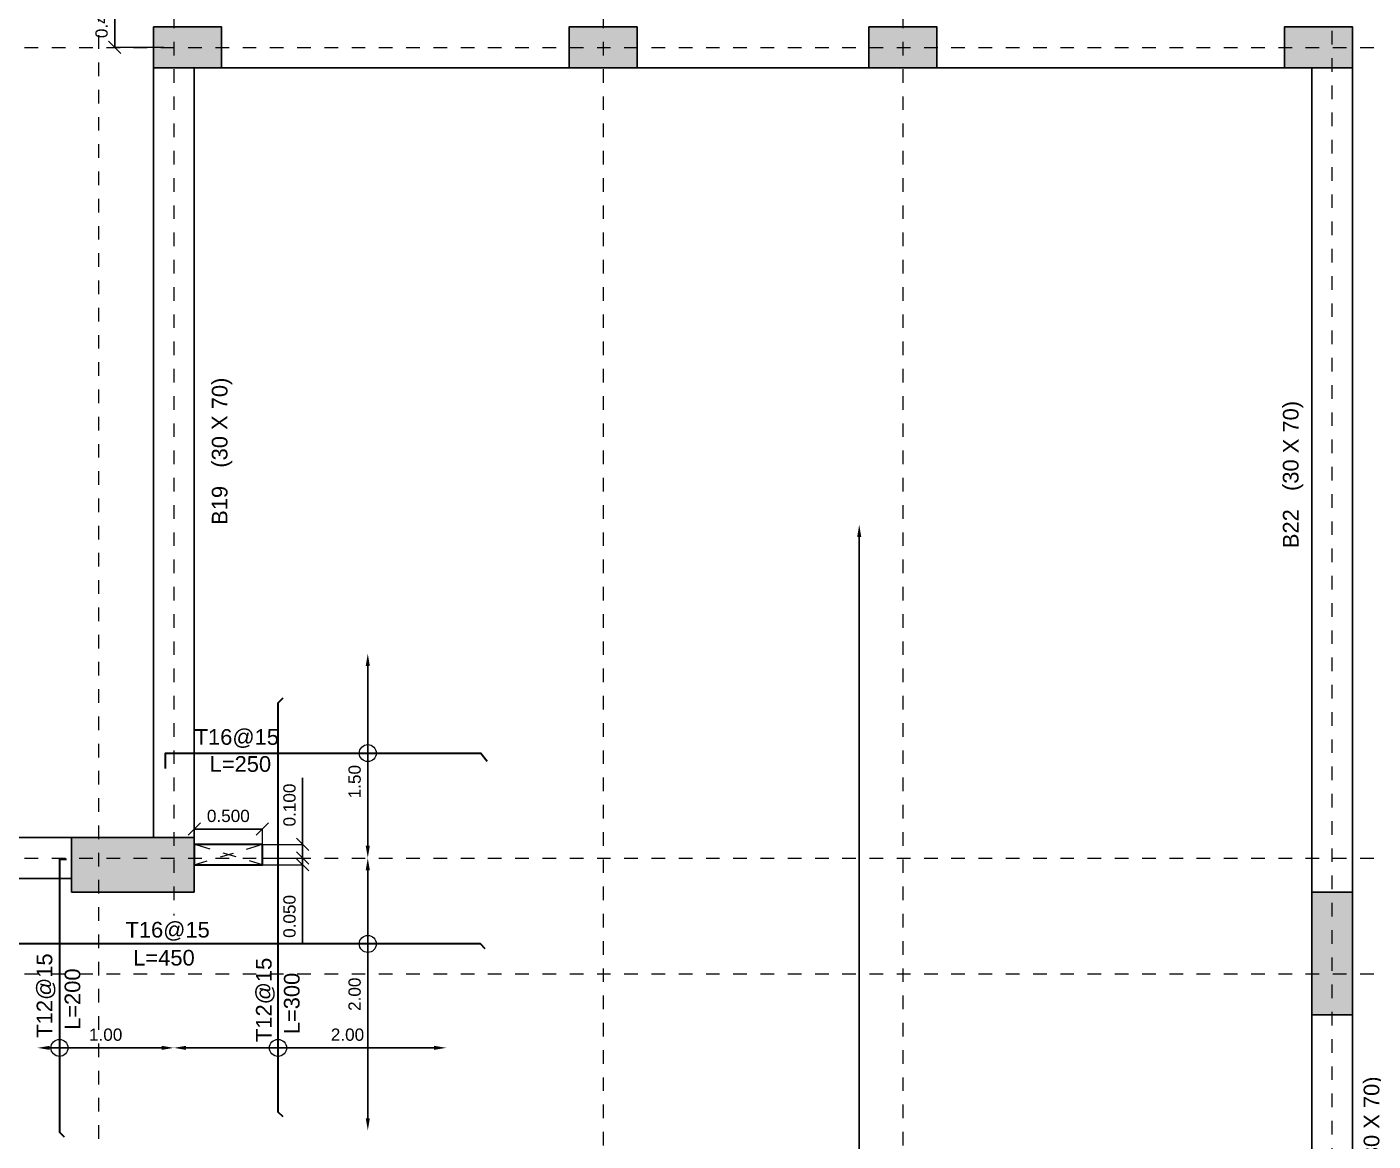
# Model space of a CAD drawing. Header units: inches. Extents: x -11.3 to 31.2, y -1.9 to 32.
# Drawn here: x 16.22 to 26.1, y 17.02 to 25.2 of the extents above; entities that cross this region are included whole.
import ezdxf

# ---------------------------------------------------------------- set-up
doc = ezdxf.new("R2010")
doc.units = ezdxf.units.IN
doc.header["$MEASUREMENT"] = 0
doc.linetypes.add('1ST FLOOR$0$DASHED2', pattern=[0.375, 0.25, -0.125])
doc.linetypes.add('AXES-ROOF$0$CENTER2', pattern=[1.125, 0.75, -0.125, 0.125, -0.125])
for name, color, linetype, lineweight in [('1ST FLOOR$0$S-ANNO-TEXT', 130, 'Continuous', 13), ('1ST FLOOR$0$S-BEAM-NAME', 2, 'Continuous', 30), ('1ST FLOOR$0$S-CONC-OPEN', 22, 'Continuous', 0), ('AXES-ROOF$0$S-AXIS-PLAN', 20, 'AXES-ROOF$0$CENTER2', 18), ('COL - 1ST$0$S-CONC-PATH', 253, 'Continuous', 5)]:
    doc.layers.add(name, color=color, linetype=linetype, lineweight=lineweight)
for name, color, linetype in [('Beam30X70', 52, 'Continuous'), ('Columns', 4, 'Continuous'), ('Opening', 40, 'Continuous')]:
    doc.layers.add(name, color=color, linetype=linetype)
doc.styles.add('1ST FLOOR$0$DMA-T-S', font='sanss___.ttf', dxfattribs={"height": 0.0023})
doc.styles.add('1ST FLOOR$0$DMA-TXT-DIM', font='sanss___.ttf', dxfattribs={"height": 0.0018})
doc.dimstyles.new('1ST FLOOR$0$DMA-DIM', dxfattribs={"dimtxt": 0.0018, "dimasz": 0.0018, "dimexe": 0, "dimexo": 0, "dimgap": 0.001, "dimtad": 1, "dimdec": 3, "dimlfac": -1, "dimrnd": 0.001, "dimzin": 1, "dimdsep": 46, "dimtxsty": '1ST FLOOR$0$DMA-TXT-DIM', "dimblk": '1ST FLOOR$0$_Oblique', "dimcen": 0.003, "dimclrd": 256, "dimclre": 256, "dimclrt": 2, "dimadec": 3, "dimazin": 0, "dimtfac": 1, "dimtdec": 3, "dimtofl": 0, "dimtmove": 0, "dimatfit": 3, "dimfxl": 0.05, "dimtolj": 1, "dimtzin": 0, "dimlwe": -1, "dimarcsym": 0})

# ---------------------------------------------------------------- blocks, each defined once
blk = doc.blocks.new('*D134')
at = {"layer": '1ST FLOOR$0$S-ANNO-TEXT', "lineweight": -2, "transparency": 16777216}
blk.add_line((22.3293, 8.14), (22.3293, 21.4564), dxfattribs=at)
at = {"layer": '1ST FLOOR$0$S-ANNO-TEXT', "transparency": 16777216}
for points in [[(22.3143, 21.4564), (22.3443, 21.4564), (22.3293, 21.5464)], [(22.3143, 8.14), (22.3443, 8.14), (22.3293, 8.05)]]:
    blk.add_solid(points, dxfattribs=at)
at = {"layer": 'Defpoints', "color": 0, "transparency": 16777216}
for p in [(22.3293, 21.5464), (22.3293, 21.5464), (22.3293, 8.05)]:
    blk.add_point(p, dxfattribs=at)
at = {"layer": '1ST FLOOR$0$S-ANNO-TEXT', "transparency": 16777216, "insert": (22.2329, 14.7982), "char_height": 0.09, "attachment_point": 5, "rotation": 90, "style": '1ST FLOOR$0$DMA-TXT-DIM'}
blk.add_mtext('\\A1;13.50', dxfattribs=at)
blk = doc.blocks.new('1ST FLOOR$0$_Oblique')
at = {"color": 0, "linetype": 'ByBlock', "lineweight": -2}
blk.add_line((0.5, 0.5), (-0.5, -0.5), dxfattribs=at)
blk = doc.blocks.new('*D179')
at = {"layer": '1ST FLOOR$0$S-ANNO-TEXT', "transparency": 16777216}
for p, q in [((17, 25.5), (16.8666, 25.5)), ((17.2277, 25.05), (16.8666, 25.05))]:
    blk.add_line(p, q, dxfattribs=at)
at = {"layer": '1ST FLOOR$0$S-ANNO-TEXT', "lineweight": -2, "transparency": 16777216}
blk.add_line((16.8666, 25.5), (16.8666, 25.05), dxfattribs=at)
at = {"layer": 'Defpoints', "color": 0, "transparency": 16777216}
for p in [(17, 25.5), (16.8666, 25.05), (17.2277, 25.05)]:
    blk.add_point(p, dxfattribs=at)
at = {"layer": '1ST FLOOR$0$S-ANNO-TEXT', "lineweight": -2, "transparency": 16777216, "xscale": 0.09, "yscale": 0.09, "zscale": 0.09}
for p, rotation in [((16.8666, 25.5), 90), ((16.8666, 25.05), 270)]:
    blk.add_blockref('1ST FLOOR$0$_Oblique', p, dxfattribs=dict(at, rotation=rotation))
at = {"layer": '1ST FLOOR$0$S-ANNO-TEXT', "transparency": 16777216, "insert": (16.7702, 25.275), "char_height": 0.09, "attachment_point": 5, "rotation": 90, "style": '1ST FLOOR$0$DMA-TXT-DIM'}
blk.add_mtext('\\A1;0.450', dxfattribs=at)
blk = doc.blocks.new('*D184')
at = {"layer": '1ST FLOOR$0$S-ANNO-TEXT', "lineweight": -2, "transparency": 16777216}
blk.add_line((18.7234, 19.01), (18.7234, 17.19), dxfattribs=at)
at = {"layer": '1ST FLOOR$0$S-ANNO-TEXT', "transparency": 16777216}
for points in [[(18.7084, 19.01), (18.7384, 19.01), (18.7234, 19.1)], [(18.7084, 17.19), (18.7384, 17.19), (18.7234, 17.1)]]:
    blk.add_solid(points, dxfattribs=at)
at = {"layer": 'Defpoints', "color": 0, "transparency": 16777216}
for p in [(18.7234, 19.1), (18.7234, 17.1), (18.7234, 17.1)]:
    blk.add_point(p, dxfattribs=at)
at = {"layer": '1ST FLOOR$0$S-ANNO-TEXT', "transparency": 16777216, "insert": (18.6271, 18.1), "char_height": 0.09, "attachment_point": 5, "rotation": 90, "style": '1ST FLOOR$0$DMA-TXT-DIM'}
blk.add_mtext('\\A1;2.00', dxfattribs=at)
blk = doc.blocks.new('*D185')
at = {"layer": '1ST FLOOR$0$S-ANNO-TEXT', "lineweight": -2, "transparency": 16777216}
blk.add_line((18.7234, 19.19), (18.7234, 20.51), dxfattribs=at)
at = {"layer": '1ST FLOOR$0$S-ANNO-TEXT', "transparency": 16777216}
for points in [[(18.7084, 20.51), (18.7384, 20.51), (18.7234, 20.6)], [(18.7084, 19.19), (18.7384, 19.19), (18.7234, 19.1)]]:
    blk.add_solid(points, dxfattribs=at)
at = {"layer": 'Defpoints', "color": 0, "transparency": 16777216}
for p in [(18.7234, 20.6), (18.7234, 20.6), (18.7234, 19.1)]:
    blk.add_point(p, dxfattribs=at)
at = {"layer": '1ST FLOOR$0$S-ANNO-TEXT', "transparency": 16777216, "insert": (18.6271, 19.6604), "char_height": 0.09, "attachment_point": 5, "rotation": 90, "style": '1ST FLOOR$0$DMA-TXT-DIM'}
blk.add_mtext('\\A1;1.50', dxfattribs=at)
blk = doc.blocks.new('*D187')
at = {"layer": '1ST FLOOR$0$S-ANNO-TEXT', "lineweight": -2, "transparency": 16777216}
blk.add_line((17.39, 17.7066), (19.21, 17.7066), dxfattribs=at)
at = {"layer": '1ST FLOOR$0$S-ANNO-TEXT', "transparency": 16777216}
for points in [[(17.39, 17.7216), (17.39, 17.6916), (17.3, 17.7066)], [(19.21, 17.7216), (19.21, 17.6916), (19.3, 17.7066)]]:
    blk.add_solid(points, dxfattribs=at)
at = {"layer": 'Defpoints', "color": 0, "transparency": 16777216}
for p in [(17.3, 17.7066), (19.3, 17.7066), (19.3, 17.7066)]:
    blk.add_point(p, dxfattribs=at)
at = {"layer": '1ST FLOOR$0$S-ANNO-TEXT', "transparency": 16777216, "insert": (18.5744, 17.8029), "char_height": 0.09, "attachment_point": 5, "style": '1ST FLOOR$0$DMA-TXT-DIM'}
blk.add_mtext('\\A1;2.00', dxfattribs=at)
blk = doc.blocks.new('*D189')
at = {"layer": '1ST FLOOR$0$S-ANNO-TEXT', "lineweight": -2, "transparency": 16777216}
blk.add_line((17.21, 17.7066), (16.39, 17.7066), dxfattribs=at)
at = {"layer": '1ST FLOOR$0$S-ANNO-TEXT', "transparency": 16777216}
for points in [[(16.39, 17.7216), (16.39, 17.6916), (16.3, 17.7066)], [(17.21, 17.7216), (17.21, 17.6916), (17.3, 17.7066)]]:
    blk.add_solid(points, dxfattribs=at)
at = {"layer": 'Defpoints', "color": 0, "transparency": 16777216}
for p in [(16.3, 17.7066), (16.3, 17.7066), (17.3, 17.7066)]:
    blk.add_point(p, dxfattribs=at)
at = {"layer": '1ST FLOOR$0$S-ANNO-TEXT', "transparency": 16777216, "insert": (16.8, 17.8029), "char_height": 0.09, "attachment_point": 5, "style": '1ST FLOOR$0$DMA-TXT-DIM'}
blk.add_mtext('\\A1;1.00', dxfattribs=at)
blk = doc.blocks.new('*D128')
at = {"layer": '1ST FLOOR$0$S-ANNO-TEXT', "transparency": 16777216}
for p, q in [((17.45, 19.2), (17.45, 19.3121)), ((17.95, 19.2), (17.95, 19.3121))]:
    blk.add_line(p, q, dxfattribs=at)
at = {"layer": '1ST FLOOR$0$S-ANNO-TEXT', "lineweight": -2, "transparency": 16777216}
blk.add_line((17.45, 19.3121), (17.95, 19.3121), dxfattribs=at)
at = {"layer": 'Defpoints', "color": 0, "transparency": 16777216}
for p in [(17.95, 19.3121), (17.45, 19.2), (17.95, 19.2)]:
    blk.add_point(p, dxfattribs=at)
at = {"layer": '1ST FLOOR$0$S-ANNO-TEXT', "lineweight": -2, "transparency": 16777216, "xscale": 0.09, "yscale": 0.09, "zscale": 0.09, "rotation": 180}
blk.add_blockref('1ST FLOOR$0$_Oblique', (17.45, 19.3121), dxfattribs=at)
at = {"layer": '1ST FLOOR$0$S-ANNO-TEXT', "lineweight": -2, "transparency": 16777216, "xscale": 0.09, "yscale": 0.09, "zscale": 0.09}
blk.add_blockref('1ST FLOOR$0$_Oblique', (17.95, 19.3121), dxfattribs=at)
at = {"layer": '1ST FLOOR$0$S-ANNO-TEXT', "transparency": 16777216, "insert": (17.7, 19.4085), "char_height": 0.09, "attachment_point": 5, "style": '1ST FLOOR$0$DMA-TXT-DIM'}
blk.add_mtext('\\A1;0.500', dxfattribs=at)
blk = doc.blocks.new('*D129')
at = {"layer": '1ST FLOOR$0$S-ANNO-TEXT', "lineweight": -2, "transparency": 16777216}
for p, q in [((18.2454, 19.2), (18.2454, 19.6875)), ((18.2454, 19.1), (18.2454, 19.2))]:
    blk.add_line(p, q, dxfattribs=at)
at = {"layer": '1ST FLOOR$0$S-ANNO-TEXT', "transparency": 16777216}
for p, q in [((17.95, 19.2), (18.2454, 19.2)), ((17.95, 19.1), (18.2454, 19.1))]:
    blk.add_line(p, q, dxfattribs=at)
at = {"layer": 'Defpoints', "color": 0, "transparency": 16777216}
for p in [(17.95, 19.2), (18.2454, 19.2), (17.95, 19.1)]:
    blk.add_point(p, dxfattribs=at)
at = {"layer": '1ST FLOOR$0$S-ANNO-TEXT', "lineweight": -2, "transparency": 16777216, "xscale": 0.09, "yscale": 0.09, "zscale": 0.09}
for p, rotation in [((18.2454, 19.2), 90), ((18.2454, 19.1), 270)]:
    blk.add_blockref('1ST FLOOR$0$_Oblique', p, dxfattribs=dict(at, rotation=rotation))
at = {"layer": '1ST FLOOR$0$S-ANNO-TEXT', "transparency": 16777216, "insert": (18.1491, 19.4888), "char_height": 0.09, "attachment_point": 5, "rotation": 90, "style": '1ST FLOOR$0$DMA-TXT-DIM'}
blk.add_mtext('\\A1;0.100', dxfattribs=at)
blk = doc.blocks.new('*D130')
at = {"layer": '1ST FLOOR$0$S-ANNO-TEXT', "lineweight": -2, "transparency": 16777216}
for p, q in [((18.2454, 19.1), (18.2454, 19.19)), ((18.2454, 19.1), (18.2454, 19.05)), ((18.2454, 19.05), (18.2454, 18.4725))]:
    blk.add_line(p, q, dxfattribs=at)
at = {"layer": '1ST FLOOR$0$S-ANNO-TEXT', "transparency": 16777216}
for p, q in [((18.0645, 19.1), (18.2454, 19.1)), ((17.95, 19.05), (18.2454, 19.05))]:
    blk.add_line(p, q, dxfattribs=at)
at = {"layer": 'Defpoints', "color": 0, "transparency": 16777216}
for p in [(18.0645, 19.1), (17.95, 19.05), (18.2454, 19.05)]:
    blk.add_point(p, dxfattribs=at)
at = {"layer": '1ST FLOOR$0$S-ANNO-TEXT', "lineweight": -2, "transparency": 16777216, "xscale": 0.09, "yscale": 0.09, "zscale": 0.09}
for p, rotation in [((18.2454, 19.1), 270), ((18.2454, 19.05), 90)]:
    blk.add_blockref('1ST FLOOR$0$_Oblique', p, dxfattribs=dict(at, rotation=rotation))
at = {"layer": '1ST FLOOR$0$S-ANNO-TEXT', "transparency": 16777216, "insert": (18.1491, 18.6712), "char_height": 0.09, "attachment_point": 5, "rotation": 90, "style": '1ST FLOOR$0$DMA-TXT-DIM'}
blk.add_mtext('\\A1;0.050', dxfattribs=at)

msp = doc.modelspace()

# ---------------------------------------------------------------- hatches: boundary and pattern name
at = {"layer": 'COL - 1ST$0$S-CONC-PATH'}
for points in [[(17.15, 25.2), (17.15, 24.9), (17.65, 24.9), (17.65, 25.2)], [(20.7, 24.9), (20.7, 25.2), (20.1999, 25.2), (20.1999, 24.9)], [(22.9001, 24.9), (22.9001, 25.2), (22.4, 25.2), (22.4, 24.9)], [(25.95, 24.9), (25.95, 25.2), (25.45, 25.2), (25.45, 24.9)], [(17.45, 18.85), (17.45, 19.25), (16.55, 19.25), (16.55, 18.85)], [(25.95, 18.85), (25.65, 18.85), (25.65, 17.95), (25.95, 17.95)]]:
    msp.add_hatch(color=256, dxfattribs=at).paths.add_polyline_path(points)

# ---------------------------------------------------------------- linework, layer by layer
at = {"layer": '1ST FLOOR$0$S-ANNO-TEXT'}
for centre in [(18.7234, 19.8697), (18.7234, 18.4693), (16.461, 17.7066), (18.0645, 17.7066)]:
    msp.add_circle(centre, 0.0625, dxfattribs=at)
at = {"layer": '1ST FLOOR$0$S-BEAM-NAME', "ltscale": 0.01}
for points in [[(18.0998, 20.2726), (18.0645, 20.2372), (18.0645, 17.2372), (18.0998, 17.2019)], [(17.2385, 19.7582), (17.2385, 19.8697), (19.552, 19.8697), (19.5999, 19.812)], [(16.5114, 19.0884), (16.461, 19.0884), (16.461, 17.0884), (16.4964, 17.053)], [(19.5854, 18.4339), (19.55, 18.4693), (15.05, 18.4693), (15.0146, 18.4339)]]:
    msp.add_lwpolyline(points, dxfattribs=at)
at = {"layer": '1ST FLOOR$0$S-BEAM-NAME'}
msp.add_lwpolyline([(17.45, 19.05), (17.95, 19.05), (17.95, 19.2), (17.45, 19.2)], close=True, dxfattribs=at)
msp.add_lwpolyline([(17.45, 19.05), (17.95, 19.05), (17.95, 19.2), (17.45, 19.2)], close=True, dxfattribs=at)
at = {"layer": '1ST FLOOR$0$S-CONC-OPEN', "linetype": '1ST FLOOR$0$DASHED2', "ltscale": 0.01}
for p, q in [((17.45, 19.05), (17.95, 19.2)), ((17.95, 19.05), (17.45, 19.2))]:
    msp.add_line(p, q, dxfattribs=at)
at = {"layer": 'AXES-ROOF$0$S-AXIS-PLAN', "ltscale": 0.01}
for p, q in [((16.75, -1.3613), (16.75, 31.4902)), ((17.3, 31.4902), (17.3, 18.6776)), ((20.45, 31.4902), (20.45, -1.3613)), ((22.65, 31.4902), (22.65, -1.3761)), ((25.8, 14.4709), (25.8, 31.4892)), ((-2.1947, 25.05), (30.7233, 25.05)), ((-2.1947, 19.1), (30.7233, 19.1)), ((-2.1947, 18.25), (30.7233, 18.25))]:
    msp.add_line(p, q, dxfattribs=at)
at = {"layer": 'Beam30X70', "linetype": 'Continuous'}
for p, q in [((17.15, 24.9), (17.15, 19.25)), ((17.45, 24.9), (17.45, 19.25)), ((17.65, 24.9), (20.1999, 24.9)), ((20.7, 24.9), (22.4, 24.9)), ((22.9001, 24.9), (25.45, 24.9)), ((25.65, 24.9), (25.65, 18.85)), ((25.95, 24.9), (25.95, 18.85)), ((11.75, 19.25), (16.55, 19.25)), ((11.75, 18.95), (16.55, 18.95)), ((25.65, 17.95), (25.65, 15.25)), ((25.95, 17.95), (25.95, 15.25))]:
    msp.add_line(p, q, dxfattribs=at)
at = {"layer": 'Columns'}
for points in [[(17.15, 25.2), (17.15, 24.9), (17.65, 24.9), (17.65, 25.2)], [(20.7, 24.9), (20.7, 25.2), (20.1999, 25.2), (20.1999, 24.9)], [(22.9001, 24.9), (22.9001, 25.2), (22.4, 25.2), (22.4, 24.9)], [(25.95, 24.9), (25.95, 25.2), (25.45, 25.2), (25.45, 24.9)], [(17.45, 18.85), (17.45, 19.25), (16.55, 19.25), (16.55, 18.85)], [(25.95, 18.85), (25.65, 18.85), (25.65, 17.95), (25.95, 17.95)]]:
    msp.add_lwpolyline(points, close=True, dxfattribs=at)
at = {"layer": 'Opening', "linetype": 'Continuous'}
msp.add_lwpolyline([(17.45, 19.05), (17.95, 19.05), (17.95, 19.2), (17.45, 19.2)], close=True, dxfattribs=at)

# ---------------------------------------------------------------- texts
at = {"layer": '1ST FLOOR$0$S-ANNO-TEXT', "style": '1ST FLOOR$0$DMA-T-S'}
for s, p in [('T16@15', (17.4529, 19.931)), ('L=250', (17.5628, 19.7327)), ('T16@15', (16.9453, 18.5162)), ('L=450', (17.0023, 18.3108))]:
    msp.add_text(s, height=0.115, dxfattribs=at).set_placement(p)
for s, p in [('T12@15', (16.4084, 17.7813)), ('L=200', (16.6138, 17.8382)), ('T12@15', (18.0176, 17.7495)), ('L=300', (18.223, 17.8064))]:
    msp.add_text(s, height=0.115, rotation=90, dxfattribs=at).set_placement(p)
at = {"layer": '1ST FLOOR$0$S-BEAM-NAME', "style": '1ST FLOOR$0$DMA-T-S'}
for s, p in [('B19   (30 X 70)', (17.6938, 21.5453)), ('B22   (30 X 70)', (25.5531, 21.3742)), ('B21  (30 X 70)', (26.1459, 16.4607))]:
    msp.add_text(s, height=0.115, rotation=90, dxfattribs=at).set_placement(p)

# ---------------------------------------------------------------- dimensions: what is measured, and where the dimension line sits
at = {"layer": '1ST FLOOR$0$S-ANNO-TEXT'}
for base, p1, p2, override, picture, middle in [((16.8666, 25.05), (17, 25.5), (17.2277, 25.05), {"dimscale": 0, "dimclrt": 256, "dimtix": 0, "dimtofl": 1, "dimtmove": 0, "dimatfit": 3}, '*D179', (16.7702, 25.275)), ((22.3293, 21.5464), (22.3293, 8.05), (22.3293, 21.5464), {"dimscale": 0, "dimdec": 2, "dimsah": 1, "dimclrt": 256, "dimtix": 0, "dimtofl": 0, "dimtmove": 0, "dimatfit": 3}, '*D134', (22.2329, 14.7982)), ((18.2454, 19.2), (17.95, 19.1), (17.95, 19.2), {"dimscale": 0, "dimclrt": 256, "dimtix": 0, "dimtofl": 1, "dimtmove": 0, "dimatfit": 3}, '*D129', (18.1491, 19.4888)), ((18.2454, 19.05), (18.0645, 19.1), (17.95, 19.05), {"dimscale": 0, "dimclrt": 256, "dimtix": 0, "dimtofl": 1, "dimtmove": 0, "dimatfit": 3}, '*D130', (18.1491, 18.6712))]:
    dim = msp.add_linear_dim(base=base, p1=p1, p2=p2, angle=90, dimstyle='1ST FLOOR$0$DMA-DIM', override=override, dxfattribs=at)
    dim.commit()
    dim.dimension.update_dxf_attribs({"geometry": picture, "text_midpoint": middle})
for base, p2, picture, middle in [((18.7234, 20.6), (18.7234, 20.6), '*D185', (18.7234, 19.6604)), ((18.7234, 17.1), (18.7234, 17.1), '*D184', (18.7234, 18.1))]:
    dim = msp.add_linear_dim(base=base, p1=(18.7234, 19.1), p2=p2, angle=90, dimstyle='1ST FLOOR$0$DMA-DIM', override={"dimscale": 0, "dimdec": 2, "dimsah": 1, "dimclrt": 256, "dimtix": 0, "dimtofl": 0, "dimtmove": 0, "dimatfit": 3}, dxfattribs=at)
    dim.commit()
    dim.dimension.update_dxf_attribs({"geometry": picture, "text_midpoint": middle, "dimtype": 128})
dim = msp.add_linear_dim(base=(17.95, 19.3121), p1=(17.45, 19.2), p2=(17.95, 19.2), dimstyle='1ST FLOOR$0$DMA-DIM', override={"dimscale": 0, "dimclrt": 256, "dimtix": 0, "dimtofl": 1, "dimtmove": 0, "dimatfit": 3}, dxfattribs=at)
dim.commit()
dim.dimension.update_dxf_attribs({"geometry": '*D128', "text_midpoint": (17.7, 19.4085)})
for base, p2, picture, middle in [((16.3, 17.7066), (16.3, 17.7066), '*D189', (16.8, 17.7066)), ((19.3, 17.7066), (19.3, 17.7066), '*D187', (18.5744, 17.7066))]:
    dim = msp.add_linear_dim(base=base, p1=(17.3, 17.7066), p2=p2, dimstyle='1ST FLOOR$0$DMA-DIM', override={"dimscale": 0, "dimdec": 2, "dimsah": 1, "dimclrt": 256, "dimtix": 0, "dimtofl": 0, "dimtmove": 0, "dimatfit": 3}, dxfattribs=at)
    dim.commit()
    dim.dimension.update_dxf_attribs({"geometry": picture, "text_midpoint": middle, "dimtype": 128})

doc.saveas('drawing.dxf')
